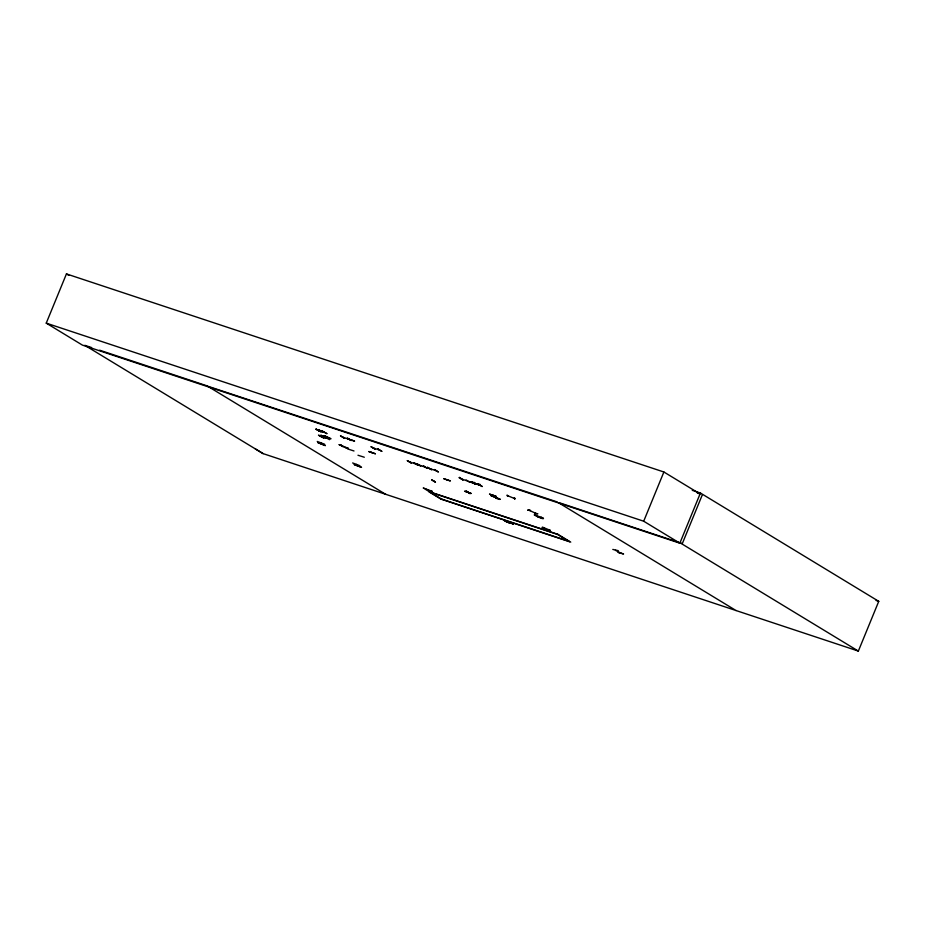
<?xml version="1.0" encoding="UTF-8"?>
<svg xmlns="http://www.w3.org/2000/svg" width="925" height="925" viewBox="0 0 925 925"><rect width="100%" height="100%" fill="white"/><g stroke="black" fill="none" stroke-linecap="round" stroke-linejoin="round"><path stroke-width="1.39" d="M534.928 513.363L537.864 513.768L535.205 513.502M347.303 438.138L351.338 440.543L347.546 438.23M414.273 462.905L418.088 465.275L414.018 462.812M423.638 466.015L427.119 468.27M434.334 469.53L438.438 472.028L434.611 469.646M466.119 479.948L469.912 482.26M466.154 491.256L470.189 493.672L466.235 490.921M478.213 484.099L482.26 486.55L478.109 484.122M431.952 491.117L432.357 491.834M542.94 517.988L542.05 517.653M550.144 530.314L543.657 527.608M322.166 431.027L326.687 433.594M327.577 437.34L324.143 436.739L329.531 439.664M618.235 552.422L623.589 553.982L618.235 552.375M368.821 451.516L375.365 453.747M368.959 451.654L375.353 453.77M470.987 493.326L464.593 491.198L471.137 493.499M489.718 494.193L495.962 496.216M496.112 496.355L489.498 494.112M324.143 435.652L330.977 438.808L324.27 435.698M357.975 455.25L364.3 457.228M354.275 464.593L361.559 467.356L354.275 464.616M318.003 442.693L325.392 445.607L317.98 442.613M692.27 490.331L700.422 493.025L679.852 543.183L82.406 345.106L46.25 323.137L66.438 273.916L663.884 471.993L700.04 493.95L697.323 493.048M324.178 432.229L318.593 430.553L318.894 429.824L319.622 430.09L319.275 430.796M318.709 430.622L319.403 429.986L318.605 430.541M318.871 430.692L319.287 429.94M459.494 477.335L463.147 480.063L459.008 477.612M474.733 483.324L471.415 481.833M473.658 483.139L474.132 482.526C475.265 482.11 472.617 483.763 474.074 482.515M474.086 483.278L474.548 482.63L474.271 483.393M479.936 485.232L480.063 484.446L479.971 485.301L468.975 481.567M612.801 549.427L618.293 550.676M679.852 543.183L643.696 521.214L663.884 471.993M702.341 494.759L682.326 543.576L559.07 502.668M735.953 610.512L858.354 651.084L878.75 601.343L700.422 493.025M317.252 441.456L324.687 444.254M359.906 465.703L352.622 462.951M347.511 448.891L354.009 450.984M327.427 438.277L320.709 435.189L327.577 438.265M354.425 441.028L342.736 437.178M443.803 478.676L450.394 480.954L444 478.826M468.79 481.486L475.369 483.683M323.519 437.918L318.478 435.155L323.819 437.895M321.033 431.79L315.899 429.142L319.992 430.83M375.018 449.018L370.913 446.613L374.983 449.018M407.197 460.592L411.371 463.055L407.543 460.719M416.886 463.749L420.748 466.038L416.909 463.83M427.535 467.333L431.709 469.796L427.523 467.345M340.446 435.895L344.285 438.184M340.77 435.941L344.562 438.253M431.64 479.821L435.432 482.133M471.692 481.913L475.473 484.226M471.831 481.601L474.675 483.336M475.161 484.168L471.368 481.856M527.84 510.149L530.534 510.473L527.863 510.114M507.131 495.002L507.293 495.927M339.186 444.671L348.459 448.394L346.204 447.978M431.212 491.614L423.222 487.995L431.848 491.187M500.217 499.361L490.944 495.627L500.009 499.153M534.349 514.786L542.073 517.642L541.079 517.179M542.882 518.069L543.484 518.613L542.166 518.497M320.975 431.825L315.934 429.119M354.587 441.121L348.043 438.913L348.609 439.19M372.058 452.637L371.422 452.337M447.735 480.179L447.099 479.878M492.805 495.21L492.181 494.91M324.34 432.322L318.767 430.645M373.064 447.897L379.377 449.989M409.393 461.841L415.892 464.049M418.759 464.951L425.234 467.148M429.732 468.582L436.091 470.698M461.193 478.861L467.715 481.081M433.779 481.092L434.426 481.301M321.241 436.612L326.768 438.265L321.195 436.588M339.764 444.624L340.481 444.798M498.899 499.246L499.639 499.431M431.189 491.603L431.929 491.788M542.732 527.331C538.789 526.961 551.705 532.476 550.005 530.372M319.53 430.067L319.056 429.928M357.963 465.957L356.217 464.373M320.802 442.867L321.518 444.035M321.148 443.087L321.773 444.058M529.25 510.357L536.188 513.491M340.481 444.786L341.441 445.087M541.229 518.208L542.189 518.509M542.709 527.319L543.669 527.62M46.25 323.137L643.696 521.214M876.033 600.441L878.75 601.343M91.61 347.569L84.811 345.314L263.139 453.632L736.046 610.535L558.943 502.969M99.634 350.193L207.119 385.875M430.125 492.181L557.463 534.396M441.41 499.038L568.748 541.252M476.953 483.659L479.439 484.492M472.941 482.538L475.542 483.37M431.952 479.983L435.386 482.179M513.849 498.251L514.67 498.54M514.647 498.575L507.316 495.58L507.906 495.858M493.175 496.054L494.297 496.459M497.974 498.945L495.661 498.113M346.216 447.978L339.186 444.647M541.241 518.22L537.726 516.855M479.844 485.197L479.266 485.001L480.364 484.608L479.231 485.001L479.751 484.399M351.535 440.173L351.327 440.127M514.601 498.078L514.739 499.038M538.94 517.341L534.384 515.109M341.579 446.093L342.712 446.613M425.616 489.464L426.749 489.972M615.437 550.317L620.733 553.081M326.988 433.628L321.946 430.923M549.253 529.967L550.017 530.395M255.3 448.891L263.139 453.632M680.025 542.767L858.354 651.084M557.289 501.963L207.535 386.13L385.864 494.436M556.723 533.945L569.499 541.703M423.28 465.946L427.466 468.385M429.373 491.73L442.15 499.488M66.438 273.916L68.855 275.384M514.693 498.043L514.832 498.957M506.565 521.434L504.46 520.74L506.993 522.139L506.565 521.434M510.692 522.81L513.259 524.221L510.692 522.81M377.678 448.798L381.771 451.331L377.678 448.798M557.96 534.361L428.136 491.314L440.913 499.072L570.737 542.119L557.96 534.361M509.074 522.267L510.635 523.064L509.074 522.267M509.132 522.845L507.004 521.92L509.132 522.845"/></g></svg>
